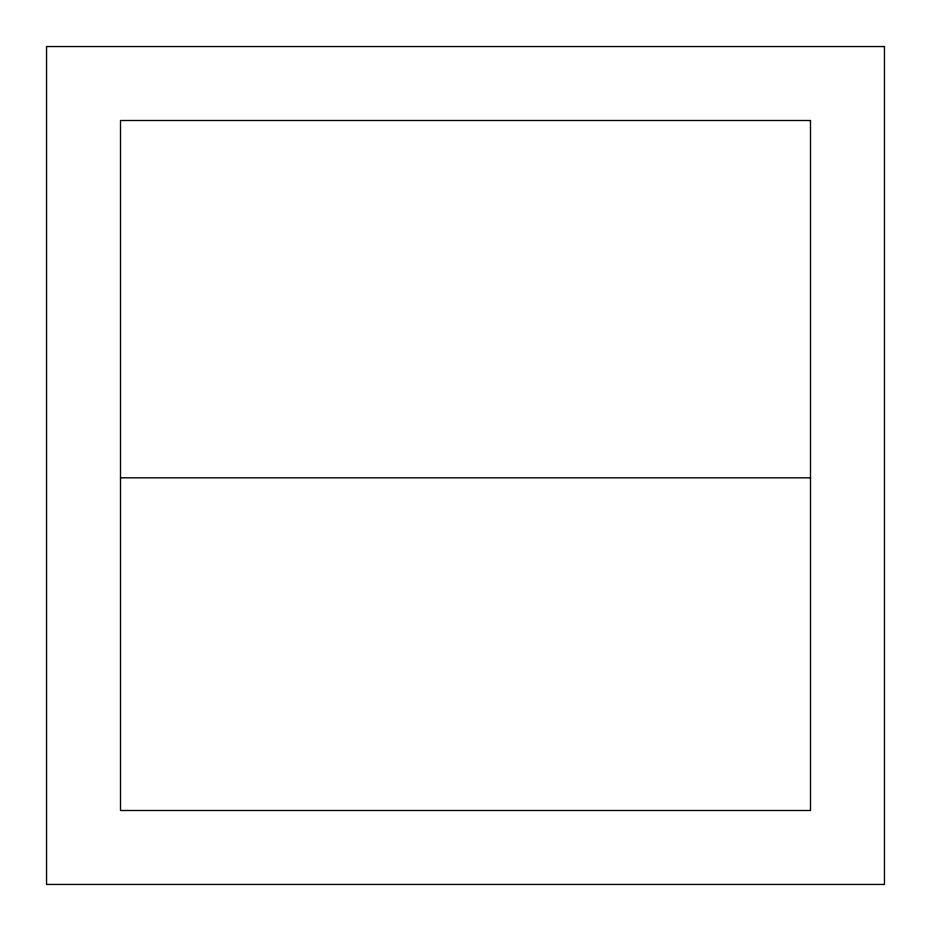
<?xml version="1.0" encoding="UTF-8"?>
<svg xmlns="http://www.w3.org/2000/svg" width="931" height="931" viewBox="0 0 931 931"><rect width="100%" height="100%" fill="white"/><g stroke="black" fill="none" stroke-linecap="round" stroke-linejoin="round"><path stroke-width="1.4" d="M120.506 477.824L810.494 477.824M884.45 46.55L46.55 46.55L46.55 884.45L884.45 884.45L884.45 46.55M810.494 120.506L120.506 120.506L120.506 810.494L810.494 810.494L810.494 120.506"/></g></svg>
